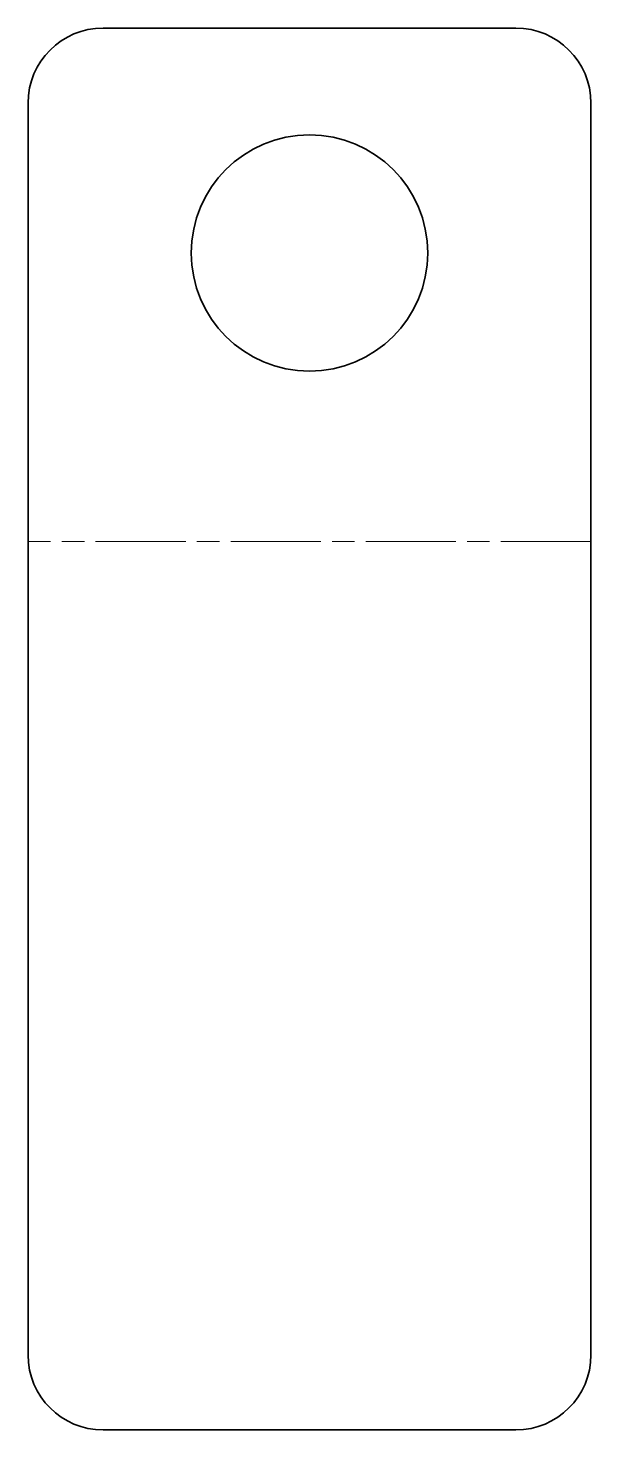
# Model space of a CAD drawing. Header units: millimetres. Extents: x 0 to 15, y 0 to 37.4.
import ezdxf

# ---------------------------------------------------------------- set-up
doc = ezdxf.new("R2010")
doc.units = ezdxf.units.MM
doc.linetypes.add('Chain', pattern=[13.68, 9.12, -1.14, 2.28, -1.14])
doc.layers.add('SIMUMAK Bend Centerline (ISO)', color=7, linetype='Chain', lineweight=9)
doc.layers.add('SIMUMAK Visible (ISO)', color=7, linetype='Continuous', lineweight=35)

# ---------------------------------------------------------------- blocks, each defined once
blk = doc.blocks.new('2DOF-150-17-TOPE-02_Topes Superiores de Sistema de Sujeción de fuelle_VIEW1')
at = {"layer": 'SIMUMAK Bend Centerline (ISO)', "ltscale": 0.263158}
blk.add_line((7.5, 5), (-7.5, 5), dxfattribs=at)
at = {"layer": 'SIMUMAK Visible (ISO)'}
for p, q in [((-5.5, 18.696), (5.5, 18.696)), ((-7.5, -16.696), (-7.5, 16.696)), ((7.5, 16.696), (7.5, -16.696)), ((-5.5, -18.696), (5.5, -18.696))]:
    blk.add_line(p, q, dxfattribs=at)
blk.add_circle((0, 12.696), 3.15, dxfattribs=at)
at = {"layer": 'SIMUMAK Visible (ISO)', "extrusion": (0, 0, -1)}
for centre, start, end in [((5.5, 16.696), 0, 90), ((-5.5, 16.696), 90, 180), ((5.5, -16.696), 270, 360), ((-5.5, -16.696), 180, 270)]:
    blk.add_arc(centre, 2, start, end, dxfattribs=at)

msp = doc.modelspace()

# ---------------------------------------------------------------- block references
msp.add_blockref('2DOF-150-17-TOPE-02_Topes Superiores de Sistema de Sujeción de fuelle_VIEW1', (7.5, 18.696))

doc.saveas('drawing.dxf')
